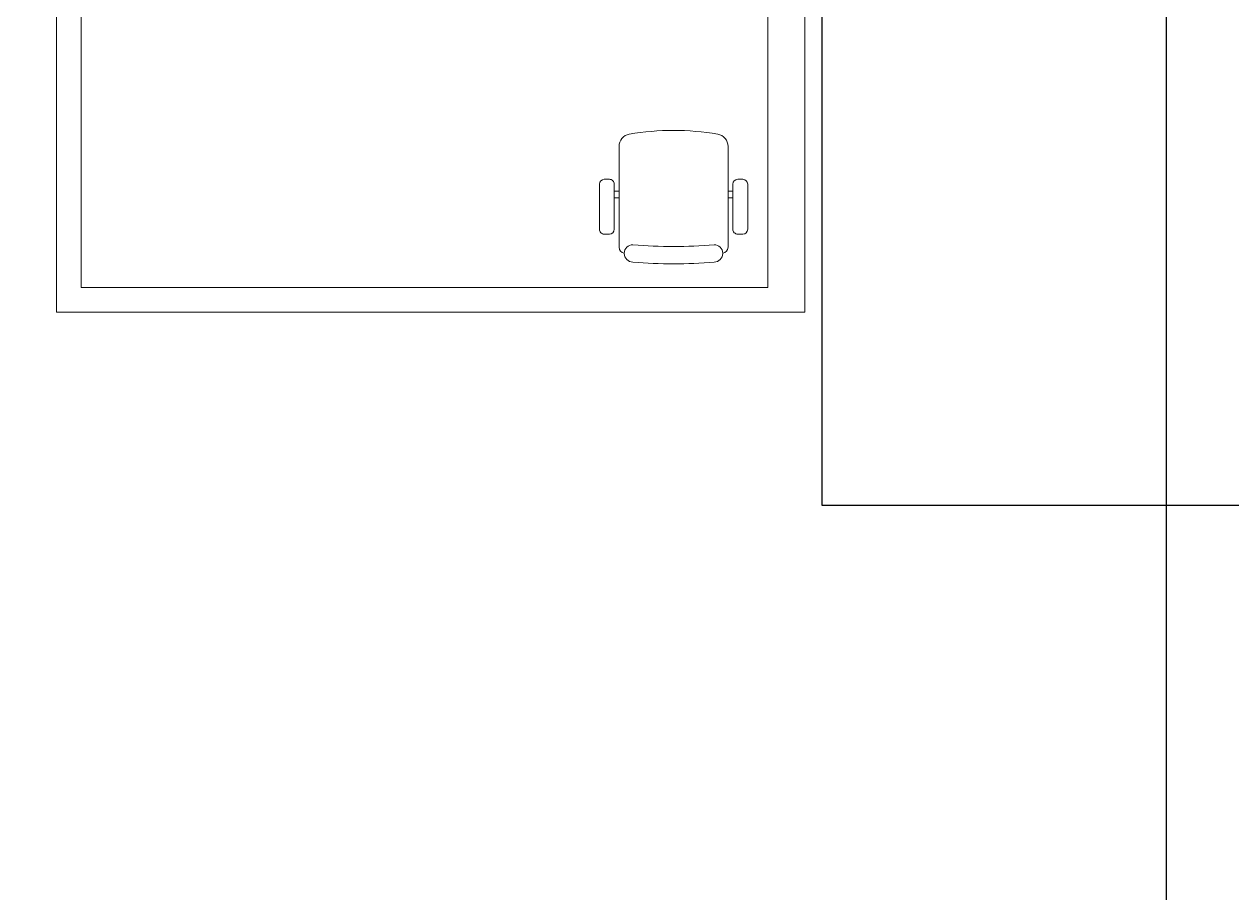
# Model space of a CAD drawing. Header units: metres. Extents: x 75097 to 220695, y -1557923 to -1361206.
# Drawn here: x 103190 to 108078, y -1445173 to -1441658 of the extents above; entities that cross this region are included whole.
import ezdxf

# ---------------------------------------------------------------- set-up
doc = ezdxf.new("R2010")
doc.units = ezdxf.units.M
doc.layers.get('0').update_dxf_attribs({"lineweight": 0})
doc.layers.add('A-100 - Copy$0$axes', color=8, linetype='Continuous')
for name, color, linetype, lineweight in [('A-100 - Copy$0$Medical Equipment and Furniture', 8, 'Continuous', 0), ('A-100 - Copy$0$NEW', 8, 'Continuous', 5), ('A-100 - Copy$0$Walls', 8, 'Continuous', 0), ('E-LG', 245, 'Continuous', 30)]:
    doc.layers.add(name, color=color, linetype=linetype, lineweight=lineweight)

# ---------------------------------------------------------------- blocks, each defined once
blk = doc.blocks.new('*X81')
for p, q in [((5, 3), (5, 3)), ((5, 3), (5, 3)), ((5, 3), (5, 3)), ((5, 3), (5, 3)), ((5, 3), (5, 3)), ((5, 3), (5, 3)), ((5, 3), (5, 3)), ((5, 3), (5, 3)), ((5, 3), (5, 3)), ((5, 3), (5, 3)), ((5, 3), (5, 3)), ((5, 3), (5, 3)), ((5, 3), (5, 3)), ((5, 3), (5, 3)), ((5, 3), (5, 3)), ((5, 3), (5, 3)), ((5, 3), (5, 3)), ((5, 3), (5, 3)), ((5, 3), (5, 3)), ((5, 3), (5, 3)), ((5, 3), (5, 3)), ((5, 3), (5, 3)), ((5, 3), (5, 3)), ((5, 3), (5, 3)), ((5, 3), (5, 3)), ((5, 3), (5, 3)), ((5, 3), (5, 3)), ((5, 3), (5, 3)), ((5, 3), (5, 3)), ((5, 3), (5, 3)), ((5, 3), (5, 3)), ((5, 3), (5, 3)), ((5, 3), (5, 3)), ((5, 3), (5, 3)), ((5, 3), (5, 3)), ((5, 3), (5, 3)), ((5, 3), (5, 3)), ((5, 3), (5, 3)), ((5, 3), (5, 3)), ((5, 3), (5, 3)), ((5, 3), (5, 3)), ((5, 3), (5, 3)), ((5, 3), (5, 3)), ((5, 3), (5, 3)), ((5, 3), (5, 3)), ((5, 3), (5, 3)), ((5, 3), (5, 3)), ((5, 3), (5, 3)), ((5, 3), (5, 3)), ((5, 3), (5, 3)), ((5, 3), (5, 3)), ((5, 3), (5, 3)), ((5, 3), (5, 3)), ((5, 3), (5, 3)), ((5, 3), (5, 3)), ((5, 3), (5, 3)), ((5, 3), (5, 3)), ((5, 3), (5, 3)), ((5, 3), (5, 3)), ((5, 3), (5, 3)), ((5, 3), (5, 3)), ((5, 3), (5, 3)), ((5, 3), (5, 3)), ((5, 3), (5, 3)), ((5, 3), (5, 3)), ((5, 3), (5, 3)), ((6, 3), (5, 3)), ((5, 3), (5, 3)), ((6, 3), (5, 3)), ((5, 3), (5, 3)), ((6, 3), (5, 3)), ((5, 3), (5, 3)), ((6, 3), (5, 3)), ((5, 3), (5, 3)), ((5, 3), (5, 3)), ((5, 3), (5, 3)), ((5, 3), (5, 3)), ((5, 3), (5, 3)), ((5, 3), (5, 3)), ((5, 3), (5, 3)), ((5, 3), (5, 3)), ((5, 3), (5, 3)), ((5, 3), (5, 3)), ((5, 3), (5, 3)), ((5, 3), (5, 3)), ((5, 3), (5, 3)), ((5, 3), (5, 3)), ((5, 3), (5, 3)), ((5, 3), (5, 3)), ((5, 3), (5, 3)), ((5, 3), (5, 3)), ((5, 3), (5, 3)), ((5, 3), (5, 3)), ((5, 3), (5, 3)), ((5, 3), (5, 3)), ((5, 3), (5, 3)), ((6, 3), (6, 3)), ((6, 3), (6, 3)), ((6, 3), (6, 3)), ((6, 3), (6, 3)), ((6, 3), (6, 3)), ((6, 3), (6, 3)), ((6, 3), (6, 3)), ((6, 3), (6, 3)), ((6, 3), (6, 3)), ((6, 3), (6, 3)), ((6, 3), (6, 3)), ((6, 3), (6, 3)), ((6, 3), (6, 3)), ((6, 3), (6, 3)), ((6, 3), (6, 3)), ((6, 3), (6, 3)), ((6, 3), (6, 3)), ((6, 3), (6, 3)), ((6, 3), (6, 3)), ((6, 3), (6, 3)), ((6, 3), (6, 3)), ((6, 3), (6, 3)), ((6, 3), (6, 3)), ((6, 3), (6, 3)), ((6, 3), (6, 3)), ((6, 3), (6, 3)), ((6, 3), (6, 3)), ((6, 3), (6, 3)), ((6, 3), (6, 3)), ((6, 3), (6, 3)), ((6, 3), (6, 3)), ((6, 3), (6, 3)), ((6, 3), (6, 3)), ((6, 3), (6, 3)), ((6, 3), (6, 3)), ((6, 3), (6, 3)), ((6, 3), (6, 3)), ((6, 3), (6, 3)), ((6, 3), (6, 3)), ((6, 3), (6, 3)), ((6, 3), (6, 3)), ((6, 3), (6, 3)), ((6, 3), (6, 3)), ((6, 3), (6, 3)), ((6, 3), (6, 3)), ((6, 3), (6, 3)), ((6, 3), (6, 3)), ((6, 3), (6, 3)), ((6, 3), (6, 3)), ((6, 3), (6, 3)), ((6, 3), (6, 3)), ((6, 3), (6, 3)), ((6, 3), (6, 3)), ((6, 3), (6, 3)), ((6, 3), (6, 3)), ((6, 3), (6, 3)), ((6, 3), (6, 3)), ((6, 3), (6, 3)), ((6, 3), (6, 3)), ((6, 3), (6, 3)), ((6, 3), (6, 3)), ((6, 3), (6, 3)), ((6, 3), (6, 3)), ((6, 3), (6, 3)), ((6, 3), (6, 3)), ((6, 3), (6, 3)), ((6, 3), (6, 3)), ((6, 3), (6, 3)), ((6, 3), (6, 3)), ((6, 3), (6, 3)), ((6, 3), (6, 3)), ((6, 3), (6, 3)), ((6, 3), (6, 3)), ((6, 3), (6, 3)), ((6, 3), (6, 3)), ((6, 3), (6, 3)), ((6, 3), (6, 3)), ((6, 3), (6, 3)), ((6, 3), (6, 3)), ((6, 3), (6, 3)), ((6, 3), (6, 3)), ((6, 3), (6, 3)), ((6, 3), (6, 3)), ((6, 3), (6, 3)), ((6, 3), (6, 3)), ((6, 3), (6, 3)), ((6, 3), (6, 3)), ((6, 3), (6, 3)), ((6, 3), (6, 3)), ((6, 3), (6, 3)), ((6, 3), (6, 3)), ((6, 3), (6, 3)), ((6, 3), (6, 3)), ((6, 3), (6, 3)), ((6, 3), (6, 3)), ((6, 3), (6, 3)), ((6, 3), (6, 3)), ((6, 3), (6, 3)), ((6, 3), (6, 3)), ((6, 3), (6, 3)), ((6, 3), (6, 3)), ((6, 3), (6, 3)), ((6, 3), (6, 3)), ((6, 3), (6, 3)), ((6, 3), (6, 3)), ((6, 3), (6, 3)), ((6, 3), (6, 3)), ((6, 3), (6, 3)), ((6, 3), (6, 3)), ((6, 3), (6, 3)), ((6, 3), (6, 3)), ((6, 3), (6, 3)), ((6, 3), (6, 3)), ((6, 3), (6, 3)), ((6, 3), (6, 3)), ((6, 3), (6, 3)), ((6, 3), (6, 3)), ((6, 3), (6, 3)), ((6, 3), (6, 3)), ((6, 3), (6, 3)), ((6, 3), (6, 3)), ((6, 3), (6, 3)), ((6, 3), (6, 3)), ((6, 3), (6, 3)), ((6, 3), (6, 3)), ((6, 3), (6, 3)), ((6, 3), (6, 3)), ((6, 3), (6, 3)), ((6, 3), (6, 3)), ((6, 3), (6, 3)), ((6, 3), (6, 3)), ((6, 3), (6, 3)), ((6, 3), (6, 3)), ((6, 3), (6, 3)), ((6, 3), (6, 3)), ((6, 3), (6, 3)), ((6, 3), (6, 3)), ((6, 3), (6, 3)), ((6, 3), (6, 3)), ((6, 3), (6, 3)), ((6, 3), (6, 3)), ((6, 3), (6, 3)), ((6, 3), (6, 3)), ((6, 3), (6, 3)), ((6, 3), (6, 3)), ((6, 3), (6, 3)), ((6, 3), (6, 3)), ((6, 3), (6, 3)), ((6, 3), (6, 3)), ((6, 3), (6, 3)), ((6, 3), (6, 3)), ((6, 3), (6, 3)), ((6, 3), (6, 3)), ((6, 3), (6, 3)), ((6, 3), (6, 3)), ((6, 3), (6, 3)), ((6, 3), (6, 3)), ((6, 3), (6, 3)), ((6, 3), (6, 3)), ((6, 3), (6, 3)), ((6, 3), (6, 3)), ((6, 3), (6, 3)), ((6, 3), (6, 3)), ((6, 3), (6, 3)), ((6, 3), (6, 3)), ((6, 3), (6, 3)), ((6, 3), (6, 3)), ((6, 3), (6, 3)), ((6, 3), (6, 3)), ((6, 3), (6, 3)), ((6, 3), (6, 3)), ((6, 3), (6, 3)), ((6, 3), (6, 3)), ((6, 3), (6, 3)), ((6, 3), (6, 3)), ((6, 3), (6, 3)), ((6, 3), (6, 3)), ((6, 3), (6, 3)), ((6, 3), (6, 3)), ((6, 3), (6, 3)), ((6, 3), (6, 3)), ((6, 3), (6, 3)), ((6, 3), (6, 3)), ((6, 3), (6, 3)), ((6, 3), (6, 3)), ((6, 3), (6, 3)), ((6, 3), (6, 3)), ((6, 3), (6, 3)), ((6, 3), (6, 3)), ((6, 3), (6, 3)), ((6, 3), (6, 3)), ((6, 3), (6, 3)), ((6, 3), (6, 3)), ((6, 3), (6, 3)), ((6, 3), (6, 3)), ((6, 3), (6, 3)), ((6, 3), (6, 3)), ((6, 3), (6, 3)), ((6, 3), (6, 3)), ((6, 3), (6, 3)), ((6, 3), (6, 3)), ((6, 3), (6, 3)), ((6, 3), (6, 3)), ((6, 3), (6, 3)), ((6, 3), (5, 3)), ((6, 3), (5, 3)), ((6, 3), (5, 3)), ((6, 3), (5, 3)), ((6, 3), (5, 3)), ((6, 3), (6, 3)), ((6, 3), (6, 3)), ((6, 3), (6, 3)), ((6, 3), (6, 3)), ((6, 3), (6, 3)), ((6, 3), (6, 3)), ((6, 3), (6, 3)), ((6, 3), (6, 3)), ((6, 3), (6, 3)), ((6, 3), (6, 3)), ((6, 3), (6, 3)), ((6, 3), (6, 3)), ((6, 3), (6, 3)), ((6, 3), (6, 3)), ((6, 3), (6, 3)), ((6, 3), (6, 3)), ((6, 3), (6, 3)), ((6, 3), (6, 3)), ((6, 3), (6, 3)), ((6, 3), (6, 3)), ((6, 3), (6, 3)), ((6, 3), (6, 3)), ((6, 3), (6, 3)), ((6, 3), (6, 3)), ((6, 3), (6, 3)), ((6, 3), (6, 3)), ((6, 3), (6, 3)), ((6, 3), (6, 3)), ((6, 3), (6, 3)), ((6, 3), (6, 3)), ((6, 3), (6, 3)), ((6, 3), (6, 3)), ((6, 3), (6, 3)), ((6, 3), (6, 3)), ((6, 3), (6, 3)), ((6, 3), (6, 3)), ((6, 3), (6, 3)), ((6, 3), (6, 3)), ((6, 3), (6, 3)), ((6, 3), (6, 3)), ((6, 3), (6, 3)), ((6, 3), (6, 3)), ((6, 3), (6, 3)), ((6, 3), (6, 3)), ((6, 3), (6, 3)), ((6, 3), (6, 3)), ((6, 3), (6, 3)), ((6, 3), (6, 3)), ((6, 3), (6, 3)), ((6, 3), (6, 3)), ((6, 3), (6, 3)), ((6, 3), (6, 3)), ((6, 3), (6, 3)), ((6, 3), (6, 3)), ((6, 3), (6, 3)), ((6, 3), (6, 3)), ((6, 3), (6, 3)), ((6, 3), (6, 3)), ((6, 3), (6, 3)), ((6, 3), (6, 3)), ((6, 3), (6, 3)), ((6, 3), (6, 3)), ((6, 3), (6, 3)), ((6, 3), (6, 3)), ((6, 3), (6, 3)), ((6, 3), (6, 3)), ((6, 3), (6, 3)), ((6, 3), (6, 3)), ((6, 3), (6, 3)), ((6, 3), (6, 3)), ((6, 3), (6, 3)), ((6, 3), (6, 3)), ((6, 3), (6, 3)), ((6, 3), (6, 3)), ((6, 3), (6, 3)), ((6, 3), (6, 3)), ((6, 3), (6, 3)), ((6, 3), (6, 3)), ((6, 3), (6, 3)), ((6, 3), (6, 3)), ((6, 3), (6, 3)), ((6, 3), (6, 3)), ((6, 3), (6, 3)), ((6, 3), (6, 3)), ((6, 3), (6, 3)), ((6, 3), (6, 3)), ((6, 3), (6, 3)), ((6, 3), (6, 3)), ((6, 3), (6, 3)), ((6, 3), (6, 3)), ((6, 3), (6, 3)), ((6, 3), (6, 3)), ((6, 3), (6, 3)), ((6, 3), (6, 3)), ((6, 3), (6, 3)), ((6, 3), (6, 3)), ((6, 3), (6, 3)), ((6, 3), (6, 3)), ((6, 3), (6, 3)), ((6, 3), (6, 3)), ((6, 3), (6, 3)), ((6, 3), (6, 3)), ((6, 3), (6, 3)), ((6, 3), (6, 3)), ((6, 3), (6, 3)), ((6, 3), (6, 3)), ((6, 3), (6, 3)), ((6, 3), (6, 3)), ((6, 3), (6, 3)), ((6, 3), (6, 3)), ((6, 3), (6, 3)), ((6, 3), (6, 3)), ((6, 3), (6, 3)), ((6, 3), (6, 3)), ((6, 3), (6, 3)), ((6, 3), (6, 3)), ((6, 3), (6, 3)), ((6, 3), (6, 3)), ((6, 3), (6, 3)), ((6, 3), (6, 3)), ((6, 3), (6, 3)), ((6, 3), (6, 3)), ((6, 3), (6, 3)), ((6, 3), (6, 3)), ((6, 3), (6, 3)), ((6, 3), (6, 3)), ((6, 3), (6, 3)), ((6, 3), (6, 3)), ((6, 3), (6, 3)), ((6, 3), (6, 3)), ((6, 3), (6, 3)), ((6, 3), (6, 3)), ((6, 3), (6, 3)), ((6, 3), (6, 3)), ((6, 3), (6, 3)), ((6, 3), (6, 3)), ((6, 3), (6, 3)), ((6, 3), (6, 3)), ((6, 3), (6, 3)), ((6, 3), (6, 3)), ((6, 3), (6, 3)), ((6, 3), (6, 3)), ((6, 3), (6, 3)), ((6, 3), (6, 3)), ((6, 3), (6, 3)), ((6, 3), (6, 3)), ((6, 3), (6, 3)), ((6, 3), (6, 3)), ((6, 3), (6, 3)), ((6, 3), (6, 3)), ((6, 3), (6, 3)), ((6, 3), (6, 3)), ((6, 3), (6, 3)), ((6, 3), (6, 3)), ((6, 3), (6, 3)), ((6, 3), (6, 3)), ((6, 3), (6, 3)), ((6, 3), (6, 3)), ((6, 3), (6, 3)), ((6, 3), (6, 3)), ((6, 3), (6, 3)), ((6, 3), (6, 3)), ((6, 3), (6, 3)), ((6, 3), (6, 3)), ((6, 3), (6, 3)), ((6, 3), (6, 3)), ((6, 3), (6, 3)), ((6, 3), (6, 3)), ((6, 3), (6, 3)), ((6, 3), (6, 3)), ((6, 3), (6, 3)), ((6, 3), (6, 3)), ((6, 3), (6, 3)), ((6, 3), (6, 3)), ((6, 3), (6, 3)), ((6, 3), (6, 3)), ((6, 3), (6, 3)), ((6, 3), (6, 3)), ((6, 3), (6, 3)), ((6, 3), (6, 3)), ((6, 3), (6, 3)), ((6, 3), (6, 3)), ((6, 3), (6, 3)), ((6, 3), (6, 3)), ((6, 3), (6, 3)), ((6, 3), (6, 3)), ((6, 3), (6, 3)), ((6, 3), (6, 3)), ((6, 3), (6, 3)), ((6, 3), (6, 3)), ((6, 3), (6, 3)), ((6, 3), (6, 3)), ((6, 3), (6, 3)), ((6, 3), (6, 3)), ((6, 3), (6, 3)), ((6, 3), (6, 3)), ((6, 3), (6, 3)), ((6, 3), (6, 3)), ((6, 3), (6, 3)), ((6, 3), (6, 3)), ((6, 3), (6, 3)), ((6, 3), (6, 3)), ((6, 3), (6, 3)), ((6, 3), (6, 3)), ((6, 3), (6, 3)), ((6, 3), (6, 3)), ((6, 3), (6, 3)), ((6, 3), (6, 3)), ((6, 3), (6, 3)), ((6, 3), (6, 3)), ((6, 3), (6, 3)), ((6, 3), (6, 3)), ((6, 3), (6, 3)), ((6, 3), (6, 3)), ((6, 3), (6, 3)), ((6, 3), (6, 3)), ((6, 3), (6, 3)), ((6, 3), (6, 3)), ((6, 3), (6, 3)), ((6, 3), (6, 3)), ((6, 3), (6, 3)), ((6, 3), (6, 3)), ((6, 3), (6, 3)), ((6, 3), (6, 3)), ((6, 3), (6, 3)), ((6, 3), (6, 3)), ((6, 3), (6, 3)), ((6, 3), (6, 3)), ((6, 3), (6, 3)), ((6, 3), (6, 3)), ((6, 3), (6, 3)), ((6, 3), (6, 3)), ((6, 3), (6, 3)), ((6, 3), (6, 3)), ((6, 3), (6, 3)), ((6, 3), (6, 3)), ((6, 3), (6, 3)), ((6, 3), (6, 3)), ((6, 3), (6, 3)), ((6, 3), (6, 3)), ((6, 3), (6, 3)), ((6, 3), (6, 3)), ((6, 3), (6, 3)), ((6, 3), (6, 3)), ((6, 3), (6, 3)), ((6, 3), (6, 3)), ((6, 3), (6, 3)), ((6, 3), (6, 3)), ((6, 3), (6, 3)), ((6, 3), (6, 3)), ((6, 3), (6, 3)), ((6, 3), (6, 3)), ((6, 3), (6, 3)), ((6, 3), (6, 3)), ((6, 3), (6, 3)), ((6, 3), (6, 3)), ((6, 3), (6, 3)), ((6, 3), (6, 3)), ((6, 3), (6, 3)), ((6, 3), (6, 3)), ((6, 3), (6, 3)), ((6, 3), (6, 3)), ((6, 3), (6, 3)), ((6, 3), (6, 3)), ((6, 3), (6, 3)), ((6, 3), (6, 3)), ((6, 3), (6, 3)), ((6, 3), (6, 3)), ((6, 3), (6, 3)), ((6, 3), (6, 3)), ((6, 3), (6, 3)), ((6, 3), (6, 3)), ((6, 3), (6, 3)), ((6, 3), (6, 3)), ((6, 3), (6, 3)), ((6, 3), (6, 3)), ((6, 3), (6, 3)), ((6, 3), (6, 3)), ((6, 3), (6, 3)), ((6, 3), (6, 3)), ((6, 3), (6, 3)), ((6, 3), (6, 3)), ((6, 3), (6, 3)), ((6, 3), (6, 3)), ((6, 3), (6, 3)), ((6, 3), (6, 3)), ((6, 3), (6, 3)), ((6, 3), (6, 3)), ((6, 3), (6, 3)), ((6, 3), (6, 3)), ((6, 3), (6, 3)), ((6, 3), (6, 3)), ((6, 3), (6, 3)), ((6, 3), (6, 3)), ((6, 3), (6, 3)), ((6, 3), (6, 3)), ((6, 3), (6, 3)), ((6, 3), (6, 3)), ((6, 3), (6, 3)), ((6, 3), (6, 3)), ((6, 3), (6, 3)), ((6, 3), (6, 3)), ((6, 3), (6, 3)), ((6, 3), (6, 3)), ((6, 3), (6, 3)), ((6, 3), (6, 3)), ((6, 3), (6, 3)), ((6, 3), (6, 3)), ((6, 3), (6, 3)), ((6, 3), (6, 3)), ((6, 3), (6, 3)), ((6, 3), (6, 3)), ((6, 3), (6, 3)), ((6, 3), (6, 3)), ((6, 3), (6, 3)), ((6, 3), (6, 3)), ((6, 3), (6, 3))]:
    blk.add_line(p, q)
blk = doc.blocks.new('*X82')
for p, q in [((13, 1), (13, 1)), ((13, 1), (13, 1)), ((13, 1), (13, 1)), ((13, 1), (13, 1)), ((13, 1), (13, 1)), ((13, 1), (13, 1)), ((13, 1), (13, 1)), ((13, 1), (13, 1)), ((13, 1), (13, 1)), ((13, 1), (13, 1)), ((13, 1), (13, 1)), ((13, 1), (13, 1)), ((13, 1), (13, 1)), ((13, 1), (13, 1)), ((13, 1), (13, 1)), ((13, 1), (14, 1)), ((13, 1), (14, 1)), ((13, 1), (14, 1)), ((13, 1), (13, 1)), ((13, 1), (13, 1)), ((13, 1), (13, 1)), ((13, 1), (13, 1)), ((13, 1), (13, 1)), ((13, 1), (13, 1)), ((13, 1), (13, 1)), ((13, 1), (13, 1)), ((13, 1), (13, 1)), ((13, 1), (13, 1)), ((13, 1), (13, 1)), ((13, 1), (13, 1)), ((13, 1), (13, 1)), ((13, 1), (13, 1)), ((13, 1), (13, 1)), ((13, 1), (13, 1)), ((13, 1), (13, 1)), ((13, 1), (13, 1)), ((13, 1), (13, 1)), ((13, 1), (13, 1)), ((13, 1), (13, 1)), ((13, 1), (13, 1)), ((13, 1), (13, 1)), ((13, 1), (13, 1)), ((13, 1), (13, 1)), ((13, 1), (13, 1)), ((13, 1), (13, 1)), ((13, 1), (13, 1)), ((13, 1), (13, 1)), ((13, 1), (13, 1)), ((13, 1), (13, 1)), ((13, 1), (13, 1)), ((13, 1), (13, 1)), ((13, 1), (13, 1)), ((13, 1), (13, 1)), ((13, 1), (13, 1)), ((13, 1), (13, 1)), ((13, 1), (13, 1)), ((13, 1), (13, 1)), ((13, 1), (13, 1)), ((13, 1), (13, 1)), ((13, 1), (13, 1)), ((13, 1), (13, 1)), ((13, 1), (13, 1)), ((13, 1), (13, 1)), ((13, 1), (13, 1)), ((13, 1), (13, 1)), ((13, 1), (13, 1)), ((13, 1), (13, 1)), ((13, 1), (13, 1)), ((13, 1), (13, 1)), ((13, 1), (13, 1)), ((13, 1), (13, 1)), ((13, 1), (13, 1)), ((13, 1), (13, 1)), ((13, 1), (13, 1)), ((13, 1), (13, 1)), ((13, 1), (13, 1)), ((13, 1), (13, 1)), ((13, 1), (13, 1)), ((13, 1), (13, 1)), ((13, 1), (13, 1)), ((13, 1), (13, 1)), ((13, 1), (13, 1)), ((13, 1), (13, 1)), ((13, 1), (13, 1)), ((13, 1), (13, 1)), ((13, 1), (13, 1)), ((13, 1), (13, 1)), ((13, 1), (13, 1)), ((13, 1), (13, 1)), ((13, 1), (13, 1)), ((13, 1), (13, 1)), ((13, 1), (13, 1)), ((13, 1), (13, 1)), ((13, 1), (13, 1)), ((13, 1), (13, 1)), ((13, 1), (13, 1)), ((13, 1), (13, 1)), ((13, 1), (13, 1)), ((13, 1), (13, 1)), ((13, 1), (13, 1)), ((13, 1), (13, 1)), ((13, 1), (13, 1)), ((13, 1), (13, 1)), ((13, 1), (13, 1)), ((13, 1), (13, 1)), ((13, 1), (13, 1)), ((13, 1), (13, 1)), ((13, 1), (13, 1)), ((13, 1), (13, 1)), ((13, 1), (13, 1)), ((13, 1), (13, 1)), ((13, 1), (13, 1)), ((13, 1), (13, 1)), ((13, 1), (13, 1)), ((13, 1), (13, 1)), ((13, 1), (13, 1)), ((13, 1), (13, 1)), ((13, 1), (13, 1)), ((13, 1), (13, 1)), ((13, 1), (13, 1)), ((13, 1), (13, 1)), ((13, 1), (13, 1)), ((13, 1), (13, 1)), ((13, 1), (14, 1)), ((13, 0), (13, 0)), ((13, 0), (13, 0)), ((13, 0), (13, 0)), ((13, 0), (13, 0)), ((13, 0), (13, 0)), ((13, 0), (13, 0)), ((13, 0), (13, 0)), ((13, 0), (13, 0)), ((13, 0), (13, 0)), ((13, 0), (13, 0)), ((13, 0), (13, 0)), ((13, 0), (13, 0)), ((13, 0), (13, 0)), ((13, 0), (13, 0)), ((13, 0), (13, 0)), ((13, 0), (13, 0)), ((13, 0), (13, 0)), ((13, 0), (13, 0)), ((13, 0), (13, 0)), ((13, 0), (13, 0)), ((13, 0), (13, 0)), ((13, 0), (13, 0)), ((13, 0), (13, 0)), ((13, 0), (13, 0)), ((13, 0), (13, 0)), ((13, 0), (13, 0)), ((13, 0), (13, 0)), ((13, 0), (13, 0)), ((13, 0), (13, 0)), ((13, 0), (13, 0)), ((13, 0), (13, 0)), ((13, 0), (13, 0)), ((13, 0), (13, 0)), ((13, 0), (13, 0)), ((13, 0), (13, 0)), ((13, 0), (13, 0)), ((13, 0), (13, 0)), ((13, 0), (13, 0)), ((13, 0), (13, 0)), ((13, 0), (13, 0)), ((13, 0), (13, 0)), ((13, 0), (13, 0)), ((13, 0), (13, 0)), ((13, 0), (13, 0)), ((13, 0), (13, 0)), ((13, 0), (13, 0)), ((13, 0), (13, 0)), ((13, 0), (13, 0)), ((13, 0), (14, 0)), ((13, 0), (14, 0)), ((13, 0), (13, 0)), ((13, 0), (14, 0)), ((14, 1), (14, 1)), ((14, 1), (14, 1)), ((14, 1), (14, 1)), ((14, 1), (14, 1)), ((14, 1), (14, 1)), ((14, 1), (14, 1)), ((14, 1), (14, 1)), ((14, 1), (14, 1)), ((14, 1), (14, 1)), ((14, 1), (14, 1)), ((14, 1), (14, 1)), ((14, 1), (14, 1)), ((14, 1), (14, 1)), ((14, 1), (14, 1)), ((14, 1), (14, 1)), ((14, 1), (14, 1)), ((14, 1), (14, 1)), ((14, 1), (14, 1)), ((14, 1), (14, 1)), ((14, 1), (14, 1)), ((14, 1), (14, 1)), ((14, 1), (14, 1)), ((14, 1), (14, 1)), ((14, 1), (14, 1)), ((14, 1), (14, 1)), ((14, 1), (14, 1)), ((14, 1), (14, 1)), ((14, 1), (14, 1)), ((14, 1), (14, 1)), ((14, 1), (14, 1)), ((14, 1), (14, 1)), ((14, 1), (14, 1)), ((14, 1), (14, 1)), ((14, 1), (14, 1)), ((14, 1), (14, 1)), ((14, 1), (14, 1)), ((14, 1), (14, 1)), ((14, 1), (14, 1)), ((14, 1), (14, 1)), ((14, 1), (14, 1)), ((14, 1), (14, 1)), ((14, 1), (14, 1)), ((14, 1), (14, 1)), ((14, 1), (14, 1)), ((14, 1), (14, 1)), ((14, 1), (14, 1)), ((14, 1), (14, 1)), ((14, 1), (14, 1)), ((14, 1), (14, 1)), ((14, 1), (14, 1)), ((14, 1), (14, 1)), ((14, 1), (14, 1)), ((14, 1), (14, 1)), ((14, 1), (14, 1)), ((14, 1), (14, 1)), ((14, 1), (14, 1)), ((14, 1), (14, 1)), ((14, 1), (14, 1)), ((14, 1), (14, 1)), ((14, 1), (14, 1)), ((14, 1), (14, 1)), ((14, 1), (14, 1)), ((14, 1), (14, 1)), ((14, 1), (14, 1)), ((14, 1), (14, 1)), ((14, 1), (14, 1)), ((14, 1), (14, 1)), ((14, 1), (14, 1)), ((14, 1), (14, 1)), ((14, 1), (14, 1)), ((14, 1), (14, 1)), ((14, 1), (14, 1)), ((14, 1), (14, 1)), ((14, 1), (14, 1)), ((14, 1), (14, 1)), ((14, 1), (14, 1)), ((14, 1), (14, 1)), ((14, 1), (14, 1)), ((14, 1), (14, 1)), ((14, 1), (14, 1)), ((14, 1), (14, 1)), ((14, 1), (14, 1)), ((14, 1), (14, 1)), ((14, 1), (14, 1)), ((14, 1), (14, 1)), ((14, 1), (14, 1)), ((14, 1), (14, 1)), ((14, 1), (14, 1)), ((14, 1), (14, 1)), ((14, 1), (14, 1)), ((14, 1), (14, 1)), ((14, 1), (14, 1)), ((14, 1), (14, 1)), ((14, 1), (14, 1)), ((14, 0), (14, 0)), ((14, 0), (14, 0)), ((14, 0), (14, 0)), ((14, 0), (14, 0)), ((14, 0), (14, 0)), ((14, 0), (14, 0)), ((14, 0), (14, 0)), ((14, 0), (14, 0)), ((14, 0), (14, 0)), ((14, 0), (14, 0)), ((14, 0), (14, 0)), ((14, 0), (14, 0)), ((14, 0), (14, 0)), ((14, 0), (14, 0)), ((14, 0), (14, 0)), ((14, 0), (14, 0)), ((14, 0), (14, 0)), ((14, 0), (14, 0)), ((14, 0), (14, 0)), ((14, 0), (14, 0)), ((14, 0), (14, 0)), ((14, 0), (14, 0)), ((14, 0), (14, 0)), ((14, 0), (14, 0)), ((14, 0), (14, 0)), ((14, 0), (14, 0)), ((14, 0), (14, 0)), ((14, 0), (14, 0)), ((14, 0), (14, 0)), ((14, 0), (14, 0)), ((14, 0), (14, 0)), ((14, 0), (14, 0)), ((14, 0), (14, 0)), ((14, 0), (14, 0)), ((14, 0), (14, 0)), ((14, 0), (14, 0)), ((14, 0), (14, 0)), ((14, 0), (14, 0)), ((14, 0), (14, 0)), ((14, 0), (14, 0)), ((14, 0), (14, 0)), ((14, 0), (14, 0)), ((14, 0), (14, 0)), ((14, 0), (14, 0)), ((14, 0), (14, 0)), ((14, 0), (14, 0)), ((14, 0), (14, 0)), ((14, 0), (14, 0)), ((13, 0), (13, 0)), ((13, 0), (14, 0)), ((13, 0), (13, 0)), ((13, 0), (14, 0)), ((13, 0), (13, 0)), ((13, 0), (14, 0)), ((13, 0), (13, 0)), ((13, 0), (13, 0)), ((13, 0), (13, 0)), ((13, 0), (13, 0)), ((13, 0), (14, 0)), ((13, 0), (13, 0)), ((13, 0), (14, 0)), ((13, 0), (13, 0)), ((13, 0), (14, 0)), ((13, 0), (13, 0)), ((13, 0), (14, 0)), ((13, 0), (13, 0)), ((13, 0), (14, 0)), ((13, 0), (13, 0)), ((13, 0), (14, 0)), ((13, 0), (13, 0)), ((13, 0), (14, 0)), ((13, 0), (13, 0)), ((13, 0), (13, 0)), ((13, 0), (13, 0)), ((13, 0), (14, 0)), ((13, 0), (13, 0)), ((13, 0), (14, 0)), ((13, 0), (13, 0)), ((13, 0), (14, 0)), ((13, 0), (13, 0)), ((13, 0), (14, 0)), ((13, 0), (13, 0)), ((13, 0), (13, 0)), ((13, 0), (13, 0)), ((13, 0), (13, 0)), ((13, 0), (13, 0)), ((13, 0), (13, 0)), ((13, 0), (13, 0)), ((13, 0), (13, 0)), ((13, 0), (13, 0)), ((13, 0), (13, 0)), ((13, 0), (13, 0)), ((13, 0), (13, 0)), ((13, 0), (13, 0)), ((13, 0), (13, 0)), ((13, 0), (13, 0)), ((13, 0), (13, 0)), ((13, 0), (13, 0)), ((13, 0), (13, 0)), ((13, 0), (13, 0)), ((13, 0), (13, 0)), ((13, 0), (13, 0)), ((13, 0), (13, 0)), ((13, 0), (13, 0)), ((13, 0), (13, 0)), ((13, 0), (13, 0)), ((13, 0), (13, 0)), ((13, 0), (13, 0)), ((13, 0), (13, 0)), ((13, 0), (13, 0)), ((13, 0), (13, 0)), ((13, 0), (13, 0)), ((13, -1), (13, -1)), ((13, -1), (13, -1)), ((13, -1), (13, -1)), ((13, -1), (13, -1)), ((13, -1), (13, -1)), ((13, -1), (14, -1)), ((13, -1), (13, -1)), ((14, 0), (14, 0)), ((14, 0), (14, 0)), ((14, 0), (14, 0)), ((14, 0), (14, 0)), ((14, 0), (14, 0)), ((14, 0), (14, 0)), ((14, 0), (14, 0)), ((14, 0), (14, 0)), ((14, 0), (14, 0)), ((14, 0), (14, 0)), ((14, 0), (14, 0)), ((14, 0), (14, 0)), ((14, 0), (14, 0)), ((14, 0), (14, 0)), ((14, 0), (14, 0)), ((13, 0), (14, 0)), ((14, 0), (14, 0)), ((14, 0), (14, 0)), ((14, 0), (14, 0)), ((14, 0), (14, 0)), ((14, 0), (14, 0)), ((14, 0), (14, 0)), ((14, 0), (14, 0)), ((14, 0), (14, 0)), ((14, 0), (14, 0)), ((14, 0), (14, 0)), ((14, 0), (14, 0)), ((14, 0), (14, 0)), ((14, 0), (14, 0)), ((14, 0), (14, 0)), ((14, 0), (14, 0)), ((14, 0), (14, 0)), ((14, 0), (14, 0)), ((14, 0), (14, 0)), ((14, 0), (14, 0)), ((14, 0), (14, 0)), ((14, 0), (14, 0)), ((14, 0), (14, 0)), ((14, 0), (14, 0)), ((14, 0), (14, 0)), ((14, 0), (14, 0)), ((14, 0), (14, 0)), ((14, 0), (14, 0)), ((14, 0), (14, 0)), ((14, 0), (14, 0)), ((14, 0), (14, 0)), ((14, 0), (14, 0)), ((14, 0), (14, 0)), ((14, 0), (14, 0)), ((14, 0), (14, 0)), ((14, -1), (14, -1)), ((14, -1), (14, -1)), ((14, -1), (14, -1)), ((14, -1), (14, -1)), ((14, -1), (14, -1))]:
    blk.add_line(p, q)
blk = doc.blocks.new('A-100 - Copy$0$GF21018-P')
for p, q in [((-0.2207, 0.4756), (-0.2207, 0.0675)), ((0.2205, 0.4756), (0.2205, 0.0675)), ((-0.2806, 0.3422), (-0.2598, 0.3422)), ((0.2596, 0.3422), (0.2804, 0.3422)), ((-0.3002, 0.3226), (-0.3002, 0.14)), ((-0.2402, 0.3226), (-0.2402, 0.14)), ((-0.2402, 0.2937), (-0.2207, 0.2937)), ((0.2205, 0.2937), (0.24, 0.2937)), ((0.24, 0.3226), (0.24, 0.14)), ((0.3, 0.3226), (0.3, 0.14)), ((-0.2402, 0.2671), (-0.2207, 0.2671)), ((0.2205, 0.2671), (0.24, 0.2671)), ((-0.2806, 0.1204), (-0.2598, 0.1204)), ((0.2596, 0.1204), (0.2804, 0.1204))]:
    blk.add_line(p, q)
for points in [[(0.24, 0.2937), (0.24, 0.2937), (0.24, 0.2937), (0.24, 0.2937), (0.24, 0.2937), (0.24, 0.2937), (0.24, 0.2937), (0.24, 0.2937), (0.24, 0.2937), (0.24, 0.2937), (0.24, 0.2937), (0.24, 0.2937), (0.24, 0.2937), (0.24, 0.2937), (0.24, 0.2937), (0.24, 0.2937), (0.24, 0.2937), (0.24, 0.2937), (0.24, 0.2937), (0.24, 0.2937), (0.24, 0.2937), (0.24, 0.2937), (0.24, 0.2937), (0.24, 0.2937), (0.24, 0.2937), (0.24, 0.2937), (0.24, 0.2937), (0.24, 0.2937), (0.24, 0.2937), (0.24, 0.2937), (0.24, 0.2937), (0.24, 0.2937), (0.24, 0.2937), (0.24, 0.2937), (0.24, 0.2937), (0.24, 0.2937), (0.24, 0.2937), (0.24, 0.2937), (0.24, 0.2937), (0.24, 0.2937), (0.24, 0.2937), (0.24, 0.2937), (0.24, 0.2937), (0.24, 0.2937), (0.24, 0.2937), (0.24, 0.2937), (0.24, 0.2937), (0.24, 0.2937), (0.24, 0.2937), (0.24, 0.2937), (0.24, 0.2937), (0.24, 0.2937), (0.24, 0.2937), (0.24, 0.2937), (0.24, 0.2937), (0.24, 0.2937), (0.24, 0.2937), (0.24, 0.2937), (0.24, 0.2937), (0.24, 0.2937), (0.24, 0.2937), (0.24, 0.2937), (0.24, 0.2937), (0.24, 0.2937), (0.24, 0.2937), (0.24, 0.2937), (0.24, 0.2937), (0.24, 0.2937), (0.24, 0.2937), (0.24, 0.2937), (0.24, 0.2937), (0.24, 0.2937), (0.24, 0.2937), (0.24, 0.2937), (0.24, 0.2937), (0.24, 0.2937), (0.24, 0.2937), (0.24, 0.2937), (0.24, 0.2937), (0.24, 0.2937), (0.24, 0.2937), (0.24, 0.2937), (0.24, 0.2937), (0.24, 0.2937), (0.24, 0.2937), (0.24, 0.2937), (0.24, 0.2937), (0.24, 0.2937), (0.24, 0.2937), (0.24, 0.2937), (0.24, 0.2937), (0.24, 0.2937), (0.24, 0.2937), (0.24, 0.2937), (0.24, 0.2937), (0.24, 0.2937), (0.24, 0.2937), (0.24, 0.2937), (0.24, 0.2937), (0.24, 0.2937), (0.24, 0.2937), (0.24, 0.2937), (0.24, 0.2937), (0.24, 0.2937), (0.24, 0.2937), (0.24, 0.2937), (0.24, 0.2937), (0.24, 0.2937), (0.24, 0.2937), (0.24, 0.2937), (0.24, 0.2937), (0.24, 0.2937), (0.24, 0.2937), (0.24, 0.2937), (0.24, 0.2937), (0.24, 0.2937), (0.24, 0.2937), (0.24, 0.2937), (0.24, 0.2937), (0.24, 0.2937), (0.24, 0.2937), (0.24, 0.2937), (0.24, 0.2937), (0.24, 0.2937), (0.24, 0.2937), (0.24, 0.2937), (0.24, 0.2937), (0.24, 0.2937), (0.24, 0.2937), (0.24, 0.2937), (0.24, 0.2937), (0.24, 0.2937), (0.24, 0.2937), (0.24, 0.2937), (0.24, 0.2937), (0.24, 0.2937), (0.24, 0.2937), (0.24, 0.2937), (0.24, 0.2937), (0.24, 0.2937), (0.24, 0.2937), (0.24, 0.2937), (0.24, 0.2937), (0.24, 0.2937), (0.24, 0.2937), (0.24, 0.2937), (0.24, 0.2937), (0.24, 0.2937), (0.24, 0.2937), (0.24, 0.2937), (0.24, 0.2937), (0.24, 0.2937), (0.24, 0.2937), (0.24, 0.2937), (0.24, 0.2937), (0.24, 0.2937), (0.24, 0.2937), (0.24, 0.2937), (0.24, 0.2937), (0.24, 0.2937), (0.24, 0.2937), (0.24, 0.2937), (0.24, 0.2937), (0.24, 0.2937), (0.24, 0.2937), (0.24, 0.2937), (0.24, 0.2937), (0.24, 0.2937), (0.24, 0.2937), (0.24, 0.2937), (0.24, 0.2937), (0.24, 0.2937), (0.24, 0.2937), (0.24, 0.2937), (0.24, 0.2937), (0.24, 0.2937), (0.24, 0.2937), (0.24, 0.2937), (0.24, 0.2937), (0.24, 0.2937), (0.24, 0.2937), (0.24, 0.2937), (0.24, 0.2937), (0.24, 0.2937), (0.24, 0.2937), (0.24, 0.2937), (0.24, 0.2937), (0.24, 0.2937), (0.24, 0.2937), (0.24, 0.2937), (0.24, 0.2937), (0.24, 0.2937), (0.24, 0.2937), (0.24, 0.2937), (0.24, 0.2937), (0.24, 0.2937), (0.24, 0.2937), (0.24, 0.2937), (0.24, 0.2937), (0.24, 0.2937), (0.24, 0.2937), (0.24, 0.2937), (0.24, 0.2937), (0.24, 0.2937), (0.24, 0.2937), (0.24, 0.2937), (0.24, 0.2937), (0.24, 0.2937), (0.24, 0.2937), (0.24, 0.2937), (0.24, 0.2937), (0.24, 0.2937), (0.24, 0.2937), (0.24, 0.2937), (0.24, 0.2937), (0.24, 0.2937), (0.24, 0.2937), (0.24, 0.2937), (0.24, 0.2937), (0.24, 0.2937), (0.24, 0.2937), (0.24, 0.2937), (0.24, 0.2937), (0.24, 0.2937), (0.24, 0.2937), (0.24, 0.2937), (0.24, 0.2937), (0.24, 0.2937), (0.24, 0.2937), (0.24, 0.2937), (0.24, 0.2937), (0.24, 0.2937), (0.24, 0.2937), (0.24, 0.2937), (0.24, 0.2937), (0.24, 0.2937), (0.24, 0.2937), (0.24, 0.2937), (0.24, 0.2937), (0.24, 0.2937), (0.24, 0.2937), (0.24, 0.2937), (0.24, 0.2937), (0.24, 0.2937), (0.24, 0.2937), (0.24, 0.2937), (0.24, 0.2937), (0.24, 0.2937), (0.24, 0.2937), (0.24, 0.2937), (0.24, 0.2937), (0.24, 0.2937), (0.24, 0.2937), (0.24, 0.2937), (0.24, 0.2937), (0.24, 0.2937), (0.24, 0.2937), (0.24, 0.2937), (0.24, 0.2937), (0.24, 0.2937), (0.24, 0.2937), (0.24, 0.2937), (0.24, 0.2937), (0.24, 0.2937), (0.24, 0.2937), (0.24, 0.2937), (0.24, 0.2937), (0.24, 0.2937), (0.24, 0.2937), (0.24, 0.2937), (0.24, 0.2937), (0.24, 0.2937), (0.24, 0.2937), (0.24, 0.2937), (0.24, 0.2937), (0.24, 0.2937), (0.24, 0.2937)], [(0.24, 0.2937), (0.24, 0.2937), (0.24, 0.2937), (0.24, 0.2937), (0.24, 0.2937), (0.24, 0.2937), (0.24, 0.2937), (0.24, 0.2937), (0.24, 0.2937), (0.24, 0.2937), (0.24, 0.2937), (0.24, 0.2937), (0.24, 0.2937), (0.24, 0.2937), (0.24, 0.2937), (0.24, 0.2937), (0.24, 0.2937), (0.24, 0.2937), (0.24, 0.2937), (0.24, 0.2937), (0.24, 0.2937), (0.24, 0.2937), (0.24, 0.2937), (0.24, 0.2937), (0.24, 0.2937), (0.24, 0.2937), (0.24, 0.2937), (0.24, 0.2937), (0.24, 0.2937), (0.24, 0.2937), (0.24, 0.2937), (0.24, 0.2937), (0.24, 0.2937), (0.24, 0.2937), (0.24, 0.2937), (0.24, 0.2937), (0.24, 0.2937), (0.24, 0.2937), (0.24, 0.2937), (0.24, 0.2937), (0.24, 0.2937), (0.24, 0.2937), (0.24, 0.2937), (0.24, 0.2937), (0.24, 0.2937), (0.24, 0.2937), (0.24, 0.2937), (0.24, 0.2937), (0.24, 0.2937), (0.24, 0.2937), (0.24, 0.2937), (0.24, 0.2937), (0.24, 0.2937), (0.24, 0.2937), (0.24, 0.2937), (0.24, 0.2937), (0.24, 0.2937), (0.24, 0.2937), (0.24, 0.2937), (0.24, 0.2937), (0.24, 0.2937), (0.24, 0.2937), (0.24, 0.2937), (0.24, 0.2937), (0.24, 0.2937), (0.24, 0.2937), (0.24, 0.2937), (0.24, 0.2937), (0.24, 0.2937), (0.24, 0.2937), (0.24, 0.2937), (0.24, 0.2937), (0.24, 0.2937), (0.24, 0.2937), (0.24, 0.2937), (0.24, 0.2937), (0.24, 0.2937), (0.24, 0.2937), (0.24, 0.2937), (0.24, 0.2937), (0.24, 0.2937), (0.24, 0.2937), (0.24, 0.2937), (0.24, 0.2937), (0.24, 0.2937), (0.24, 0.2937), (0.24, 0.2937), (0.24, 0.2937), (0.24, 0.2937), (0.24, 0.2937), (0.24, 0.2937), (0.24, 0.2937), (0.24, 0.2937), (0.24, 0.2937), (0.24, 0.2937), (0.24, 0.2937), (0.24, 0.2937), (0.24, 0.2937), (0.24, 0.2937), (0.24, 0.2937), (0.24, 0.2937), (0.24, 0.2937), (0.24, 0.2937), (0.24, 0.2937), (0.24, 0.2937), (0.24, 0.2937), (0.24, 0.2937), (0.24, 0.2937), (0.24, 0.2937), (0.24, 0.2937), (0.24, 0.2937), (0.24, 0.2937), (0.24, 0.2937), (0.24, 0.2937), (0.24, 0.2937), (0.24, 0.2937), (0.24, 0.2937), (0.24, 0.2937), (0.24, 0.2937), (0.24, 0.2937), (0.24, 0.2937), (0.24, 0.2937), (0.24, 0.2937), (0.24, 0.2937), (0.24, 0.2937), (0.24, 0.2937), (0.24, 0.2937), (0.24, 0.2937), (0.24, 0.2937), (0.24, 0.2937), (0.24, 0.2937), (0.24, 0.2937), (0.24, 0.2937), (0.24, 0.2937), (0.24, 0.2937), (0.24, 0.2937), (0.24, 0.2937), (0.24, 0.2937), (0.24, 0.2937), (0.24, 0.2937), (0.24, 0.2937), (0.24, 0.2937), (0.24, 0.2937), (0.24, 0.2937), (0.24, 0.2937), (0.24, 0.2937), (0.24, 0.2937), (0.24, 0.2937), (0.24, 0.2937), (0.24, 0.2937), (0.24, 0.2937), (0.24, 0.2937), (0.24, 0.2937), (0.24, 0.2937), (0.24, 0.2937), (0.24, 0.2937), (0.24, 0.2937), (0.24, 0.2937), (0.24, 0.2937), (0.24, 0.2937), (0.24, 0.2937), (0.24, 0.2937), (0.24, 0.2937), (0.24, 0.2937), (0.24, 0.2937), (0.24, 0.2937), (0.24, 0.2937), (0.24, 0.2937), (0.24, 0.2937), (0.24, 0.2937), (0.24, 0.2937), (0.24, 0.2937), (0.24, 0.2937), (0.24, 0.2937), (0.24, 0.2937), (0.24, 0.2937), (0.24, 0.2937), (0.24, 0.2937), (0.24, 0.2937), (0.24, 0.2937), (0.24, 0.2937), (0.24, 0.2937), (0.24, 0.2937), (0.24, 0.2937), (0.24, 0.2937), (0.24, 0.2937), (0.24, 0.2937), (0.24, 0.2937), (0.24, 0.2937), (0.24, 0.2937), (0.24, 0.2937), (0.24, 0.2937), (0.24, 0.2937), (0.24, 0.2937), (0.24, 0.2937), (0.24, 0.2937), (0.24, 0.2937), (0.24, 0.2937), (0.24, 0.2937), (0.24, 0.2937), (0.24, 0.2937), (0.24, 0.2937), (0.24, 0.2937), (0.24, 0.2937), (0.24, 0.2937), (0.24, 0.2937), (0.24, 0.2937), (0.24, 0.2937), (0.24, 0.2937), (0.24, 0.2937), (0.24, 0.2937), (0.24, 0.2937), (0.24, 0.2937), (0.24, 0.2937), (0.24, 0.2937), (0.24, 0.2937), (0.24, 0.2937), (0.24, 0.2937), (0.24, 0.2937)], [(0.24, 0.2937), (0.24, 0.2937), (0.24, 0.2937), (0.24, 0.2937), (0.24, 0.2937), (0.24, 0.2937), (0.24, 0.2937), (0.24, 0.2937), (0.24, 0.2937), (0.24, 0.2937), (0.24, 0.2937), (0.24, 0.2937), (0.24, 0.2937), (0.24, 0.2937), (0.24, 0.2937), (0.24, 0.2937), (0.24, 0.2937), (0.24, 0.2937), (0.24, 0.2937), (0.24, 0.2937), (0.24, 0.2937), (0.24, 0.2937), (0.24, 0.2937), (0.24, 0.2937), (0.24, 0.2937), (0.24, 0.2937), (0.24, 0.2937), (0.24, 0.2937), (0.24, 0.2937), (0.24, 0.2937), (0.24, 0.2937), (0.24, 0.2937), (0.24, 0.2937), (0.24, 0.2937), (0.24, 0.2937), (0.24, 0.2937), (0.24, 0.2937), (0.24, 0.2937), (0.24, 0.2937), (0.24, 0.2937), (0.24, 0.2937), (0.24, 0.2937), (0.24, 0.2937), (0.24, 0.2937), (0.24, 0.2937), (0.24, 0.2937), (0.24, 0.2937), (0.24, 0.2937), (0.24, 0.2937), (0.24, 0.2937), (0.24, 0.2937), (0.24, 0.2937), (0.24, 0.2937), (0.24, 0.2937), (0.24, 0.2937), (0.24, 0.2937), (0.24, 0.2937), (0.24, 0.2937), (0.24, 0.2937), (0.24, 0.2937), (0.24, 0.2937), (0.24, 0.2937), (0.24, 0.2937), (0.24, 0.2937), (0.24, 0.2937), (0.24, 0.2937), (0.24, 0.2937), (0.24, 0.2937), (0.24, 0.2937), (0.24, 0.2937), (0.24, 0.2937), (0.24, 0.2937), (0.24, 0.2937), (0.24, 0.2937), (0.24, 0.2937), (0.24, 0.2937), (0.24, 0.2937), (0.24, 0.2937), (0.24, 0.2937), (0.24, 0.2937), (0.24, 0.2937), (0.24, 0.2937), (0.24, 0.2937), (0.24, 0.2937), (0.24, 0.2937), (0.24, 0.2937), (0.24, 0.2937), (0.24, 0.2937), (0.24, 0.2937), (0.24, 0.2937), (0.24, 0.2937), (0.24, 0.2937), (0.24, 0.2937), (0.24, 0.2937), (0.24, 0.2937), (0.24, 0.2937), (0.24, 0.2937), (0.24, 0.2937), (0.24, 0.2937), (0.24, 0.2937), (0.24, 0.2937), (0.24, 0.2937), (0.24, 0.2937), (0.24, 0.2937), (0.24, 0.2937), (0.24, 0.2937), (0.24, 0.2937), (0.24, 0.2937), (0.24, 0.2937), (0.24, 0.2937), (0.24, 0.2937), (0.24, 0.2937), (0.24, 0.2937), (0.24, 0.2937), (0.24, 0.2937), (0.24, 0.2937), (0.24, 0.2937), (0.24, 0.2937), (0.24, 0.2937), (0.24, 0.2937), (0.24, 0.2937), (0.24, 0.2937), (0.24, 0.2937), (0.24, 0.2937), (0.24, 0.2937), (0.24, 0.2937), (0.24, 0.2937), (0.24, 0.2937), (0.24, 0.2937), (0.24, 0.2937), (0.24, 0.2937), (0.24, 0.2937), (0.24, 0.2937), (0.24, 0.2937), (0.24, 0.2937), (0.24, 0.2937), (0.24, 0.2937), (0.24, 0.2937), (0.24, 0.2937), (0.24, 0.2937), (0.24, 0.2937), (0.24, 0.2937), (0.24, 0.2937), (0.24, 0.2937), (0.24, 0.2937), (0.24, 0.2937), (0.24, 0.2937), (0.24, 0.2937), (0.24, 0.2937), (0.24, 0.2937), (0.24, 0.2937), (0.24, 0.2937), (0.24, 0.2937), (0.24, 0.2937), (0.24, 0.2937), (0.24, 0.2937), (0.24, 0.2937), (0.24, 0.2937), (0.24, 0.2937), (0.24, 0.2937), (0.24, 0.2937), (0.24, 0.2937), (0.24, 0.2937), (0.24, 0.2937), (0.24, 0.2937), (0.24, 0.2937), (0.24, 0.2937), (0.24, 0.2937), (0.24, 0.2937), (0.24, 0.2937), (0.24, 0.2937), (0.24, 0.2937), (0.24, 0.2937), (0.24, 0.2937), (0.24, 0.2937), (0.24, 0.2937), (0.24, 0.2937), (0.24, 0.2937), (0.24, 0.2937), (0.24, 0.2937), (0.24, 0.2937), (0.24, 0.2937), (0.24, 0.2937), (0.24, 0.2937), (0.24, 0.2937), (0.24, 0.2937), (0.24, 0.2937), (0.24, 0.2937), (0.24, 0.2937), (0.24, 0.2937), (0.24, 0.2937), (0.24, 0.2937), (0.24, 0.2937), (0.24, 0.2937), (0.24, 0.2937), (0.24, 0.2937), (0.24, 0.2937), (0.24, 0.2937), (0.24, 0.2937), (0.24, 0.2937), (0.24, 0.2937), (0.24, 0.2937), (0.24, 0.2937), (0.24, 0.2937), (0.24, 0.2937), (0.24, 0.2937), (0.24, 0.2937), (0.24, 0.2937), (0.24, 0.2937), (0.24, 0.2937), (0.24, 0.2937), (0.24, 0.2937), (0.24, 0.2937), (0.24, 0.2937)]]:
    blk.add_lwpolyline(points, close=True)
for centre, radius, start, end in [((-0.0001, -0.5295), 1.0695, 80.3671, 99.6329), ((-0.1707, 0.4756), 0.05, 99.6329, 180), ((0.1705, 0.4756), 0.05, 0, 80.3671), ((-0.2806, 0.3226), 0.0196, 90, 180), ((-0.2598, 0.3226), 0.0196, 360, 90), ((0.2596, 0.3226), 0.0196, 90, 180), ((0.2804, 0.3226), 0.0196, 0, 90), ((-0.2806, 0.14), 0.0196, 180, 270), ((-0.2598, 0.14), 0.0196, 270, 360), ((0.2596, 0.14), 0.0196, 180, 270), ((0.2804, 0.14), 0.0196, 270, 0), ((-0.1957, 0.0675), 0.025, 180, 261.4721), ((-0.1643, 0.0425), 0.0351, 90, 270), ((0, 1.8467), 1.7767, 264.6946, 275.3053), ((0.1641, 0.0425), 0.0351, 270, 90), ((0.1955, 0.0675), 0.025, 278.5279, 360), ((0, 1.8314), 1.8314, 264.8532, 275.147)]:
    blk.add_arc(centre, radius, start, end)
at = {"layer": 'A-100 - Copy$0$NEW'}
for points in [[(0.24, 0.2937), (0.24, 0.2937), (0.24, 0.2937), (0.24, 0.2937), (0.24, 0.2937), (0.24, 0.2937), (0.24, 0.2937), (0.24, 0.2937)], [(0.24, 0.2937), (0.24, 0.2937), (0.24, 0.2937), (0.24, 0.2937), (0.24, 0.2937), (0.24, 0.2937), (0.24, 0.2937)], [(0.24, 0.2937), (0.24, 0.2937), (0.24, 0.2937), (0.24, 0.2937), (0.24, 0.2937), (0.24, 0.2937), (0.24, 0.2937), (0.24, 0.2937), (0.24, 0.2937)], [(0.24, 0.2937), (0.24, 0.2937), (0.24, 0.2937), (0.24, 0.2937), (0.24, 0.2937), (0.24, 0.2937), (0.24, 0.2937), (0.24, 0.2937), (0.24, 0.2937), (0.24, 0.2937)], [(0.24, 0.2937), (0.24, 0.2937), (0.24, 0.2937), (0.24, 0.2937), (0.24, 0.2937), (0.24, 0.2937), (0.24, 0.2937), (0.24, 0.2937), (0.24, 0.2937), (0.24, 0.2937), (0.24, 0.2937), (0.24, 0.2937), (0.24, 0.2937), (0.24, 0.2937), (0.24, 0.2937)], [(0.24, 0.2937), (0.24, 0.2937), (0.24, 0.2937), (0.24, 0.2937), (0.24, 0.2937), (0.24, 0.2937), (0.24, 0.2937), (0.24, 0.2937), (0.24, 0.2937), (0.24, 0.2937)], [(0.24, 0.2937), (0.24, 0.2937), (0.24, 0.2937), (0.24, 0.2937), (0.24, 0.2937), (0.24, 0.2937), (0.24, 0.2937), (0.24, 0.2937), (0.24, 0.2937), (0.24, 0.2937)], [(0.24, 0.2937), (0.24, 0.2937), (0.24, 0.2937), (0.24, 0.2937), (0.24, 0.2937), (0.24, 0.2937), (0.24, 0.2937), (0.24, 0.2937), (0.24, 0.2937), (0.24, 0.2937)], [(0.24, 0.2937), (0.24, 0.2937), (0.24, 0.2937), (0.24, 0.2937), (0.24, 0.2937), (0.24, 0.2937), (0.24, 0.2937), (0.24, 0.2937), (0.24, 0.2937), (0.24, 0.2937), (0.24, 0.2937), (0.24, 0.2937), (0.24, 0.2937), (0.24, 0.2937), (0.24, 0.2937), (0.24, 0.2937), (0.24, 0.2937), (0.24, 0.2937)], [(0.24, 0.2937), (0.24, 0.2937), (0.24, 0.2937), (0.24, 0.2937), (0.24, 0.2937), (0.24, 0.2937), (0.24, 0.2937), (0.24, 0.2937), (0.24, 0.2937), (0.24, 0.2937), (0.24, 0.2937), (0.24, 0.2937)], [(0.24, 0.2937), (0.24, 0.2937), (0.24, 0.2937), (0.24, 0.2937), (0.24, 0.2937), (0.24, 0.2937), (0.24, 0.2937)], [(0.24, 0.2937), (0.24, 0.2937), (0.24, 0.2937), (0.24, 0.2937), (0.24, 0.2937), (0.24, 0.2937), (0.24, 0.2937), (0.24, 0.2937), (0.24, 0.2937), (0.24, 0.2937), (0.24, 0.2937), (0.24, 0.2937), (0.24, 0.2937), (0.24, 0.2937), (0.24, 0.2937), (0.24, 0.2937), (0.24, 0.2937), (0.24, 0.2937), (0.24, 0.2937), (0.24, 0.2937), (0.24, 0.2937), (0.24, 0.2937), (0.24, 0.2937), (0.24, 0.2937), (0.24, 0.2937), (0.24, 0.2937), (0.24, 0.2937), (0.24, 0.2937), (0.24, 0.2937), (0.24, 0.2937), (0.24, 0.2937), (0.24, 0.2937), (0.24, 0.2937), (0.24, 0.2937), (0.24, 0.2937), (0.24, 0.2937), (0.24, 0.2937), (0.24, 0.2937), (0.24, 0.2937), (0.24, 0.2937), (0.24, 0.2937), (0.24, 0.2937), (0.24, 0.2937), (0.24, 0.2937), (0.24, 0.2937), (0.24, 0.2937), (0.24, 0.2937), (0.24, 0.2937), (0.24, 0.2937), (0.24, 0.2937), (0.24, 0.2937), (0.24, 0.2937), (0.24, 0.2937), (0.24, 0.2937), (0.24, 0.2937), (0.24, 0.2937), (0.24, 0.2937), (0.24, 0.2937), (0.24, 0.2937), (0.24, 0.2937), (0.24, 0.2937), (0.24, 0.2937), (0.24, 0.2937), (0.24, 0.2937), (0.24, 0.2937), (0.24, 0.2937), (0.24, 0.2937), (0.24, 0.2937), (0.24, 0.2937), (0.24, 0.2937), (0.24, 0.2937), (0.24, 0.2937), (0.24, 0.2937), (0.24, 0.2937), (0.24, 0.2937), (0.24, 0.2937), (0.24, 0.2937), (0.24, 0.2937), (0.24, 0.2937), (0.24, 0.2937), (0.24, 0.2937), (0.24, 0.2937), (0.24, 0.2937), (0.24, 0.2937), (0.24, 0.2937), (0.24, 0.2937), (0.24, 0.2937), (0.24, 0.2937), (0.24, 0.2937), (0.24, 0.2937), (0.24, 0.2937), (0.24, 0.2937), (0.24, 0.2937), (0.24, 0.2937), (0.24, 0.2937), (0.24, 0.2937), (0.24, 0.2937), (0.24, 0.2937), (0.24, 0.2937), (0.24, 0.2937), (0.24, 0.2937), (0.24, 0.2937), (0.24, 0.2937), (0.24, 0.2937), (0.24, 0.2937), (0.24, 0.2937), (0.24, 0.2937), (0.24, 0.2937), (0.24, 0.2937), (0.24, 0.2937), (0.24, 0.2937)], [(0.24, 0.2937), (0.24, 0.2937), (0.24, 0.2937), (0.24, 0.2937), (0.24, 0.2937), (0.24, 0.2937), (0.24, 0.2937), (0.24, 0.2937), (0.24, 0.2937), (0.24, 0.2937), (0.24, 0.2937), (0.24, 0.2937), (0.24, 0.2937), (0.24, 0.2937), (0.24, 0.2937), (0.24, 0.2937), (0.24, 0.2937)], [(0.24, 0.2937), (0.24, 0.2937), (0.24, 0.2937), (0.24, 0.2937), (0.24, 0.2937), (0.24, 0.2937), (0.24, 0.2937), (0.24, 0.2937), (0.24, 0.2937), (0.24, 0.2937), (0.24, 0.2937), (0.24, 0.2937), (0.24, 0.2937), (0.24, 0.2937), (0.24, 0.2937), (0.24, 0.2937), (0.24, 0.2937), (0.24, 0.2937), (0.24, 0.2937), (0.24, 0.2937), (0.24, 0.2937), (0.24, 0.2937), (0.24, 0.2937), (0.24, 0.2937), (0.24, 0.2937), (0.24, 0.2937), (0.24, 0.2937), (0.24, 0.2937), (0.24, 0.2937), (0.24, 0.2937), (0.24, 0.2937), (0.24, 0.2937), (0.24, 0.2937), (0.24, 0.2937), (0.24, 0.2937), (0.24, 0.2937), (0.24, 0.2937), (0.24, 0.2937), (0.24, 0.2937), (0.24, 0.2937), (0.24, 0.2937), (0.24, 0.2937), (0.24, 0.2937), (0.24, 0.2937), (0.24, 0.2937), (0.24, 0.2937), (0.24, 0.2937), (0.24, 0.2937), (0.24, 0.2937), (0.24, 0.2937), (0.24, 0.2937), (0.24, 0.2937), (0.24, 0.2937), (0.24, 0.2937), (0.24, 0.2937), (0.24, 0.2937), (0.24, 0.2937), (0.24, 0.2937), (0.24, 0.2937), (0.24, 0.2937), (0.24, 0.2937), (0.24, 0.2937), (0.24, 0.2937), (0.24, 0.2937), (0.24, 0.2937), (0.24, 0.2937), (0.24, 0.2937), (0.24, 0.2937), (0.24, 0.2937), (0.24, 0.2937), (0.24, 0.2937), (0.24, 0.2937), (0.24, 0.2937), (0.24, 0.2937), (0.24, 0.2937), (0.24, 0.2937), (0.24, 0.2937), (0.24, 0.2937), (0.24, 0.2937), (0.24, 0.2937), (0.24, 0.2937), (0.24, 0.2937), (0.24, 0.2937), (0.24, 0.2937), (0.24, 0.2937), (0.24, 0.2937), (0.24, 0.2937), (0.24, 0.2937), (0.24, 0.2937)], [(0.24, 0.2937), (0.24, 0.2937), (0.24, 0.2937), (0.24, 0.2937), (0.24, 0.2937), (0.24, 0.2937), (0.24, 0.2937), (0.24, 0.2937), (0.24, 0.2937), (0.24, 0.2937), (0.24, 0.2937), (0.24, 0.2937), (0.24, 0.2937), (0.24, 0.2937), (0.24, 0.2937), (0.24, 0.2937), (0.24, 0.2937), (0.24, 0.2937), (0.24, 0.2937), (0.24, 0.2937), (0.24, 0.2937), (0.24, 0.2937), (0.24, 0.2937), (0.24, 0.2937), (0.24, 0.2937), (0.24, 0.2937), (0.24, 0.2937), (0.24, 0.2937), (0.24, 0.2937), (0.24, 0.2937), (0.24, 0.2937), (0.24, 0.2937), (0.24, 0.2937), (0.24, 0.2937), (0.24, 0.2937), (0.24, 0.2937), (0.24, 0.2937), (0.24, 0.2937), (0.24, 0.2937), (0.24, 0.2937), (0.24, 0.2937), (0.24, 0.2937), (0.24, 0.2937), (0.24, 0.2937), (0.24, 0.2937), (0.24, 0.2937), (0.24, 0.2937), (0.24, 0.2937), (0.24, 0.2937), (0.24, 0.2937), (0.24, 0.2937), (0.24, 0.2937), (0.24, 0.2937), (0.24, 0.2937)]]:
    blk.add_lwpolyline(points, dxfattribs=at)
for name, xscale, yscale, zscale in [('*X81', 8.59375e-11, 8.59375e-11, 8.59375e-11), ('*X82', 5.5e-11, 5.5e-11, 5.5e-11)]:
    blk.add_blockref(name, (0.24, 0.2937), dxfattribs=dict(xscale=xscale, yscale=yscale, zscale=zscale))
blk = doc.blocks.new('A-100 - Copy')
at = {"layer": 'A-100 - Copy$0$axes'}
blk.add_line((107813.3, -1477297.4, 0), (107813.3, -1366691.8, 0), dxfattribs=at)
at = {"layer": 'A-100 - Copy$0$Walls'}
for p, q in [((106350.3, -1442822.7, 2.4), (106350.3, -1433597.7, 2.4)), ((103421.5, -1439852.7, 2.4), (103421.5, -1442722.7, 2.4)), ((106200.3, -1442722.7, 2.4), (106200.3, -1439852.7, 2.4)), ((103321.5, -1440722.7, 2.4), (103321.5, -1442822.7, 2.4)), ((103421.5, -1442722.7, 2.4), (106200.3, -1442722.7, 2.4)), ((103321.5, -1442822.7, 2.4), (106350.3, -1442822.7, 2.4))]:
    blk.add_line(p, q, dxfattribs=at)
at = {"layer": 'A-100 - Copy$0$Medical Equipment and Furniture', "extrusion": (-8.74706e-06, -2.27027e-05, 1), "xscale": 1000.000000000002, "yscale": 1000.000000000002, "zscale": 1000.000000000002, "rotation": 359.9971679684405}
blk.add_blockref('A-100 - Copy$0$GF21018-P', (105818.7, -1442627.7, 31.8), dxfattribs=at)

msp = doc.modelspace()

# ---------------------------------------------------------------- linework, layer by layer
at = {"layer": 'E-LG', "color": 1, "elevation": 2.4}
msp.add_lwpolyline([(114746.9, -1445718.4), (114465.1, -1445519.4), (114465.1, -1443721.5), (114746.9, -1443626.4), (114468.8, -1443605.6), (106420.1, -1443605.6), (106420.1, -1441071.6), (106200.3, -1440914.3), (106022.5, -1441055.5), (101024.5, -1441055.5), (101024.5, -1441865.8), (100243.2, -1441753.2), (100440.7, -1441943.9), (100440.7, -1443167.3), (99161.2, -1443167.3), (98983.7, -1443194.6)], dxfattribs=at)

# ---------------------------------------------------------------- next in the draw order: block references
msp.add_blockref('A-100 - Copy', (0, 0))

doc.saveas('drawing.dxf')
